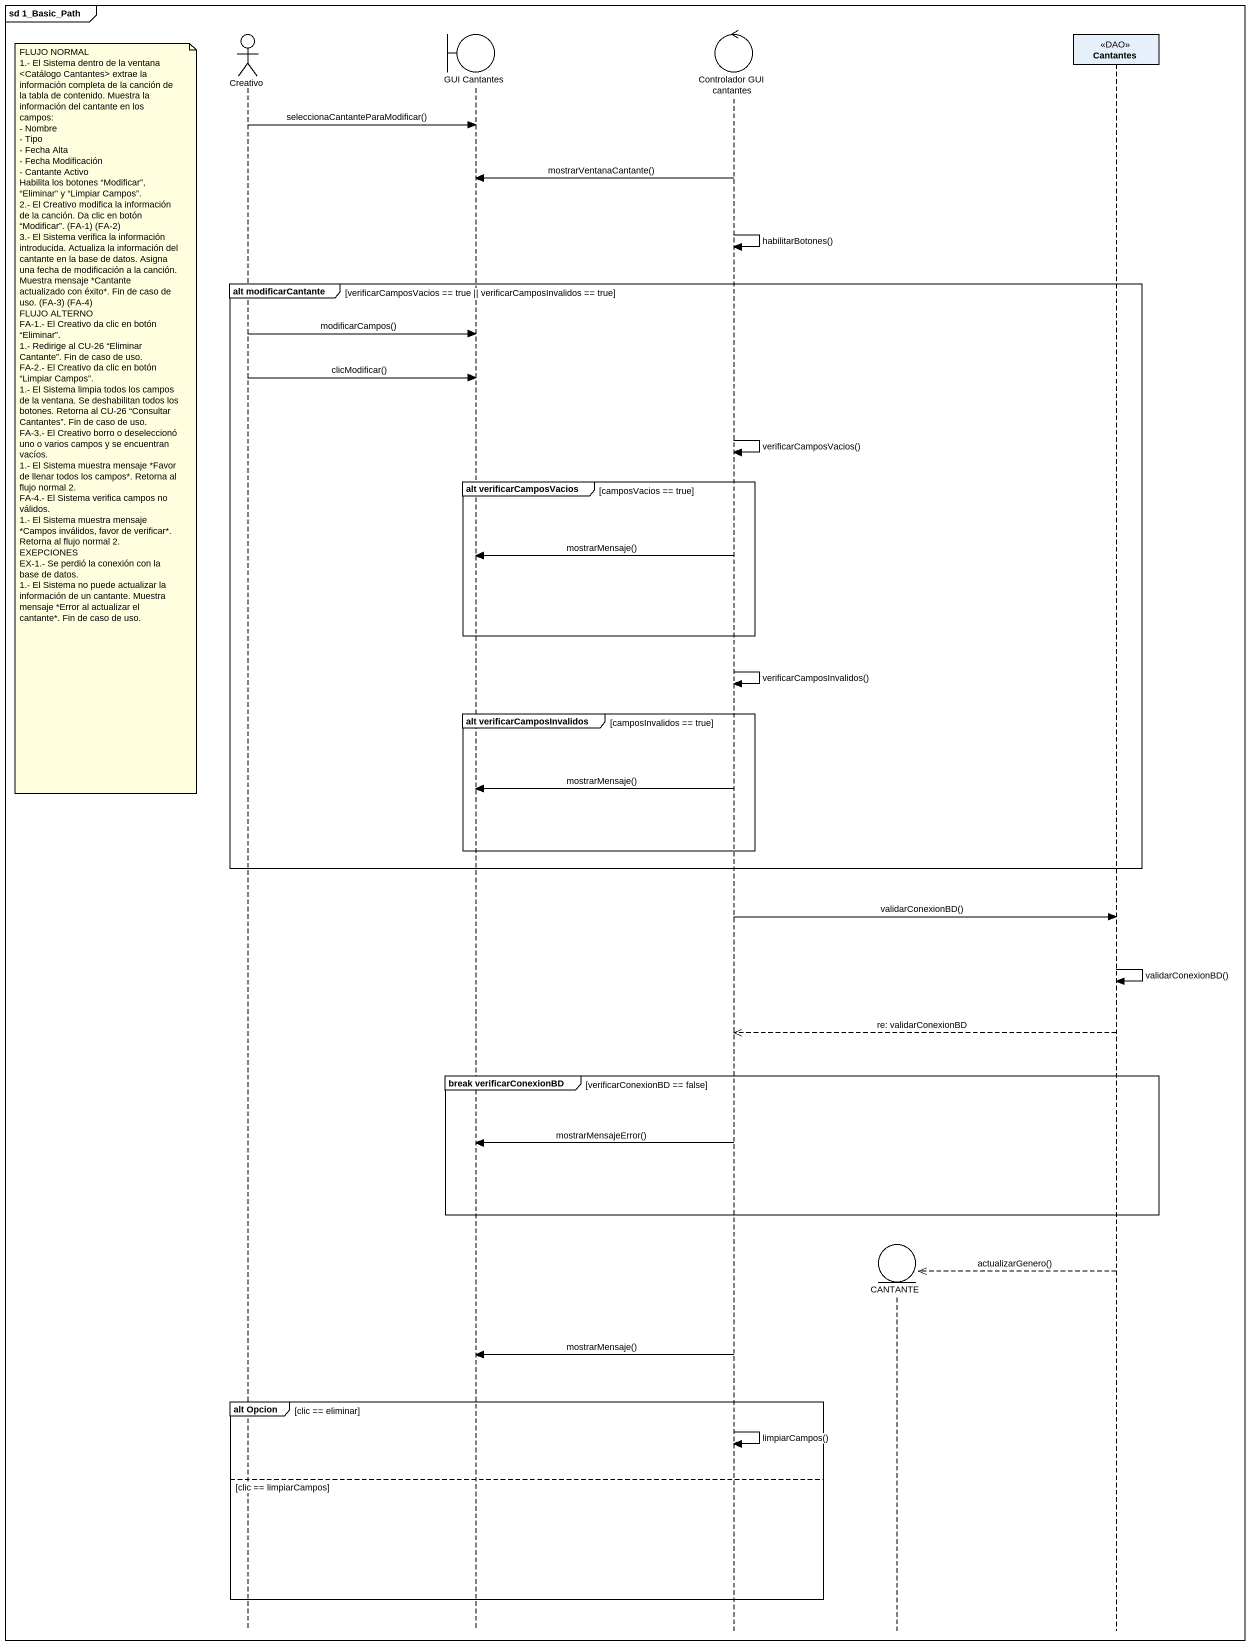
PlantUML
@startuml
mainframe sd 1_Basic_Path
hide footbox
actor Creativo
boundary "GUI Cantantes" as GUI_Cantantes
control "Controlador GUI cantantes" as Controlador_GUI_cantantes
entity CANTANTE
participant Cantantes <<DAO>>

Creativo -> GUI_Cantantes : seleccionaCantanteParaModificar()
Controlador_GUI_cantantes -> GUI_Cantantes : mostrarVentanaCantante()
Controlador_GUI_cantantes -> Controlador_GUI_cantantes : habilitarBotones()
group alt modificarCantante [verificarCamposVacios == true || verificarCamposInvalidos == true]
  Creativo -> GUI_Cantantes : modificarCampos()
  Creativo -> GUI_Cantantes : clicModificar()
  note left of Creativo
    FLUJO NORMAL
    1.- El Sistema dentro de la ventana <Catálogo Cantantes> extrae la información completa de la canción de la tabla de contenido. Muestra la información del cantante en los campos:
    - Nombre
    - Tipo
    - Fecha Alta
    - Fecha Modificación
    - Cantante Activo
    Habilita los botones “Modificar”, “Eliminar” y “Limpiar Campos”.
    2.- El Creativo modifica la información de la canción. Da clic en botón “Modificar”. (FA-1) (FA-2)
    3.- El Sistema verifica la información introducida. Actualiza la información del cantante en la base de datos. Asigna una fecha de modificación a la canción. Muestra mensaje *Cantante actualizado con éxito*. Fin de caso de uso. (FA-3) (FA-4)
    FLUJO ALTERNO
    FA-1.- El Creativo da clic en botón “Eliminar”.
    1.- Redirige al CU-26 “Eliminar Cantante”. Fin de caso de uso.
    FA-2.- El Creativo da clic en botón “Limpiar Campos”.
    1.- El Sistema limpia todos los campos de la ventana. Se deshabilitan todos los botones. Retorna al CU-26 “Consultar Cantantes”. Fin de caso de uso.
    FA-3.- El Creativo borro o deseleccionó uno o varios campos y se encuentran vacíos.
    1.- El Sistema muestra mensaje *Favor de llenar todos los campos*. Retorna al flujo normal 2.
    FA-4.- El Sistema verifica campos no válidos.
    1.- El Sistema muestra mensaje *Campos inválidos, favor de verificar*. Retorna al flujo normal 2.
    EXEPCIONES
    EX-1.- Se perdió la conexión con la base de datos.
    1.- El Sistema no puede actualizar la información de un cantante. Muestra mensaje *Error al actualizar el cantante*. Fin de caso de uso.
  end note
  Controlador_GUI_cantantes -> Controlador_GUI_cantantes : verificarCamposVacios()
  group alt verificarCamposVacios [camposVacios == true]
    Controlador_GUI_cantantes -> GUI_Cantantes : mostrarMensaje()
  end
  Controlador_GUI_cantantes -> Controlador_GUI_cantantes : verificarCamposInvalidos()
  group alt verificarCamposInvalidos [camposInvalidos == true]
    Controlador_GUI_cantantes -> GUI_Cantantes : mostrarMensaje()
  end
end
Controlador_GUI_cantantes -> Cantantes : validarConexionBD()
Cantantes -> Cantantes : validarConexionBD()
Cantantes -->> Controlador_GUI_cantantes : re: validarConexionBD
group break verificarConexionBD [verificarConexionBD == false]
  Controlador_GUI_cantantes -> GUI_Cantantes : mostrarMensajeError()
end
Cantantes -->> CANTANTE ** : actualizarGenero()
Controlador_GUI_cantantes -> GUI_Cantantes : mostrarMensaje()
group alt Opcion [clic == eliminar]
  Controlador_GUI_cantantes -> Controlador_GUI_cantantes : limpiarCampos()
else clic == limpiarCampos
end
@enduml
